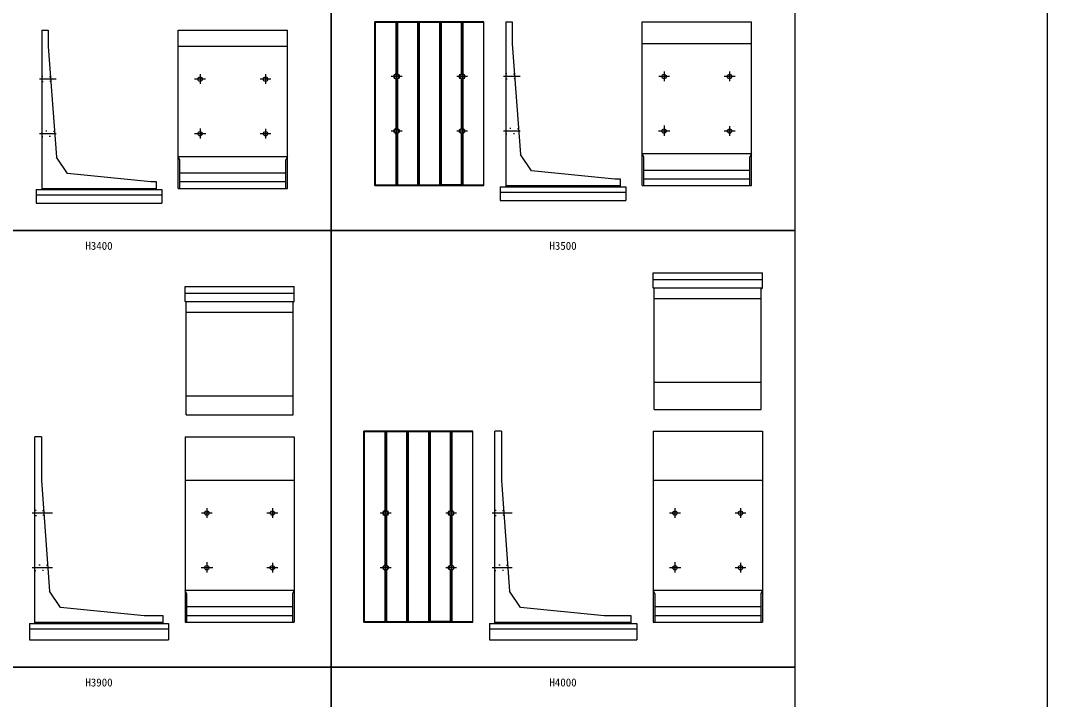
# Model space of a CAD drawing. Units: millimetres, scale not verified. Extents: x -67200 to 67200, y -23760 to 23760.
# Drawn here: x -20410 to -1600, y -11281 to 1159 of the extents above; entities that cross this region are included whole.
import ezdxf
from ezdxf.enums import TextEntityAlignment as Align

# ---------------------------------------------------------------- set-up
doc = ezdxf.new("R2010")
doc.units = ezdxf.units.MM
doc.header["$LTSCALE"] = 80
doc.linetypes.add('CHAIN1', pattern=[8, 5, -1, 1, -1])
doc.linetypes.add('DOTTED', pattern=[1.75, 0.25, -1.5])
for name, color, linetype, lineweight in [('0-0_CENTER', 7, 'CHAIN1', 25), ('0-4_HYO', 3, 'Continuous', 25), ('0-6_OUTLINE', 1, 'Continuous', 25), ('0-7_OUTLINE2', 4, 'DOTTED', 25), ('0-8_TXT', 7, 'Continuous', 25), ('0-9_WAKU', 3, 'Continuous', 25)]:
    doc.layers.add(name, color=color, linetype=linetype, lineweight=lineweight)
doc.styles.add('ＭＳ ゴシック', font='')
doc.styles.get('ＭＳ ゴシック').set_extended_font_data('MS Gothic')

msp = doc.modelspace()

# ---------------------------------------------------------------- linework, layer by layer
at = {"layer": '0-0_CENTER'}
for p, q in [((-13522.6, 217.62), (-13522.6, 45.12)), ((-12322.6, 217.62), (-12322.6, 45.12)), ((-8622.6, 223.8), (-8622.6, 46.11)), ((-7422.6, 223.8), (-7422.6, 46.11)), ((-19759.01, 83.59), (-20064.7, 83.59)), ((-17022.79, 83.59), (-17221.04, 83.59)), ((-17122.6, 173.8), (-17122.6, -3.89)), ((-15822.79, 83.59), (-16021.04, 83.59)), ((-15922.6, 173.8), (-15922.6, -3.89)), ((-13422.83, 133.59), (-13620.28, 133.59)), ((-12222.83, 133.59), (-12420.28, 133.59)), ((-11259.01, 133.59), (-11564.7, 133.59)), ((-8522.79, 133.59), (-8721.04, 133.59)), ((-7322.79, 133.59), (-7521.04, 133.59)), ((-19759.01, -916.41), (-20064.7, -916.41)), ((-17015.48, -916.41), (-17224, -916.41)), ((-17122.6, -817.39), (-17122.6, -1003.89)), ((-15822.99, -916.41), (-16021.23, -916.41)), ((-15922.79, -826.2), (-15922.79, -1003.89)), ((-13422.83, -866.41), (-13620.28, -866.41)), ((-13522.6, -782.38), (-13522.6, -954.88)), ((-12222.83, -866.41), (-12420.28, -866.41)), ((-12322.6, -782.38), (-12322.6, -954.88)), ((-11259.01, -866.41), (-11564.7, -866.41)), ((-8515.48, -866.41), (-8724, -866.41)), ((-8622.6, -767.39), (-8622.6, -953.89)), ((-7322.99, -866.41), (-7521.23, -866.41)), ((-7422.79, -776.2), (-7422.79, -953.89)), ((-19827.48, -7866.41), (-20196.67, -7866.41)), ((-16897.79, -7866.41), (-17096.04, -7866.41)), ((-16997.6, -7776.2), (-16997.6, -7953.89)), ((-15697.79, -7866.41), (-15896.04, -7866.41)), ((-15797.6, -7776.2), (-15797.6, -7953.89)), ((-13622.83, -7866.41), (-13820.28, -7866.41)), ((-13722.6, -7782.38), (-13722.6, -7954.88)), ((-12422.83, -7866.41), (-12620.28, -7866.41)), ((-12522.6, -7782.38), (-12522.6, -7954.88)), ((-11402.48, -7866.41), (-11771.67, -7866.41)), ((-8322.79, -7866.41), (-8521.04, -7866.41)), ((-8422.6, -7776.2), (-8422.6, -7953.89)), ((-7122.79, -7866.41), (-7321.04, -7866.41)), ((-7222.6, -7776.2), (-7222.6, -7953.89)), ((-16997.6, -8767.39), (-16997.6, -8953.89)), ((-15797.79, -8776.2), (-15797.79, -8953.89)), ((-13722.6, -8775.1), (-13722.6, -8969.43)), ((-12522.6, -8782.38), (-12522.6, -8954.88)), ((-8422.6, -8767.39), (-8422.6, -8953.89)), ((-7222.79, -8776.2), (-7222.79, -8953.89)), ((-19827.48, -8866.41), (-20196.67, -8866.41)), ((-16890.48, -8866.41), (-17099, -8866.41)), ((-15697.99, -8866.41), (-15896.23, -8866.41)), ((-13622.83, -8866.41), (-13820.28, -8866.41)), ((-12422.83, -8866.41), (-12620.28, -8866.41)), ((-11402.48, -8866.41), (-11771.67, -8866.41)), ((-8315.48, -8866.41), (-8524, -8866.41)), ((-7122.99, -8866.41), (-7321.23, -8866.41))]:
    msp.add_line(p, q, dxfattribs=at)
at = {"layer": '0-4_HYO'}
for points in [[(-23222.6, -2686.41), (-14722.6, -2686.41), (-14722.6, 4513.59), (-23222.6, 4513.59)], [(-14722.6, -2686.41), (-6222.6, -2686.41), (-6222.6, 4513.59), (-14722.6, 4513.59)], [(-23222.6, -10686.41), (-14722.6, -10686.41), (-14722.6, -2686.41), (-23222.6, -2686.41)], [(-14722.6, -10686.41), (-6222.6, -10686.41), (-6222.6, -2686.41), (-14722.6, -2686.41)], [(-23222.6, -19386.41), (-14722.6, -19386.41), (-14722.6, -10686.41), (-23222.6, -10686.41)], [(-14722.6, -19386.41), (-6222.6, -19386.41), (-6222.6, -10686.41), (-14722.6, -10686.41)]]:
    msp.add_lwpolyline(points, close=True, dxfattribs=at)
at = {"layer": '0-6_OUTLINE'}
for p, q in [((-11922.6, 1133.59), (-13922.6, 1133.59)), ((-13922.6, -1866.41), (-13922.6, 1133.59)), ((-13913.6, 1133.59), (-13913.6, -1851.41)), ((-13532.6, 1133.59), (-13537.6, 1123.59)), ((-13532.6, 1133.59), (-13532.6, 182.58)), ((-13512.6, 1133.59), (-13512.6, 182.58)), ((-13507.6, 1123.59), (-13512.6, 1133.59)), ((-13132.6, 1133.59), (-13137.6, 1123.59)), ((-13132.6, 1133.59), (-13132.6, -1866.41)), ((-13112.6, 1133.59), (-13112.6, -1866.41)), ((-13107.6, 1123.59), (-13112.6, 1133.59)), ((-12732.6, 1133.59), (-12737.6, 1123.59)), ((-12732.6, 1133.59), (-12732.6, -1866.41)), ((-12712.6, 1133.59), (-12712.6, -1866.41)), ((-12707.6, 1123.59), (-12712.6, 1133.59)), ((-12332.6, 1133.59), (-12337.6, 1123.59)), ((-12332.6, 1133.59), (-12332.6, 182.58)), ((-12312.6, 1133.59), (-12312.6, 182.58)), ((-12307.6, 1123.59), (-12312.6, 1133.59)), ((-11931.6, 1133.59), (-11931.6, -1851.41)), ((-11922.6, -1866.41), (-11922.6, 1133.59)), ((-11522.6, 1133.59), (-11402.6, 1133.59)), ((-11522.6, 1133.59), (-11522.6, -1886.41)), ((-11402.6, 1133.59), (-11402.6, 733.59)), ((-9022.6, 1133.59), (-7022.6, 1133.59)), ((-9022.6, -1866.41), (-9022.6, 1133.59)), ((-7022.6, -1866.41), (-7022.6, 1133.59)), ((-20022.6, 983.59), (-19902.6, 983.59)), ((-20022.6, 983.59), (-20022.6, -1936.41)), ((-19902.6, 983.59), (-19902.6, 683.59)), ((-17522.6, 983.59), (-15522.6, 983.59)), ((-17522.6, -1916.41), (-17522.6, 983.59)), ((-15522.6, -1916.41), (-15522.6, 983.59)), ((-13537.6, 1123.59), (-13922.6, 1123.59)), ((-13537.6, 1123.59), (-13537.6, 181.29)), ((-13137.6, 1123.59), (-13137.6, -1851.41)), ((-13107.6, 1123.59), (-13107.6, -1851.41)), ((-12737.6, 1123.59), (-13107.6, 1123.59)), ((-12737.6, 1123.59), (-12737.6, -1851.41)), ((-12337.6, 1123.59), (-12337.6, 181.29)), ((-19902.6, 683.59), (-19752.6, -1346.41)), ((-15522.6, 683.59), (-17522.6, 683.59)), ((-11402.6, 733.59), (-11252.6, -1296.41)), ((-7022.6, 733.59), (-9022.6, 733.59)), ((-13537.6, 85.9), (-13537.6, -818.71)), ((-13532.6, 84.6), (-13532.6, -817.42)), ((-13512.6, 84.6), (-13512.6, -817.42)), ((-13507.6, 85.9), (-13507.6, -818.71)), ((-12337.6, 85.9), (-12337.6, -818.71)), ((-12332.6, 84.6), (-12332.6, -817.42)), ((-12312.6, 84.6), (-12312.6, -817.42)), ((-12307.6, 85.9), (-12307.6, -818.71)), ((-13537.6, -914.1), (-13537.6, -1851.41)), ((-13532.6, -915.4), (-13532.6, -1866.41)), ((-13512.6, -915.4), (-13512.6, -1866.41)), ((-13507.6, -914.1), (-13507.6, -1851.41)), ((-12337.6, -914.1), (-12337.6, -1851.41)), ((-12332.6, -915.4), (-12332.6, -1866.41)), ((-12312.6, -915.4), (-12312.6, -1866.41)), ((-12307.6, -914.1), (-12307.6, -1851.41)), ((-11052.6, -1596.41), (-11252.6, -1296.41)), ((-7022.6, -1286.41), (-9022.6, -1286.41)), ((-8992.6, -1341.41), (-9022.6, -1286.41)), ((-7022.6, -1286.41), (-7052.6, -1341.41)), ((-19552.6, -1646.41), (-19752.6, -1346.41)), ((-15522.6, -1336.41), (-17522.6, -1336.41)), ((-17492.6, -1391.41), (-17522.6, -1336.41)), ((-17492.6, -1916.41), (-17492.6, -1391.41)), ((-15522.6, -1336.41), (-15552.6, -1391.41)), ((-15552.6, -1916.41), (-15552.6, -1391.41)), ((-8992.6, -1866.41), (-8992.6, -1341.41)), ((-7052.6, -1866.41), (-7052.6, -1341.41)), ((-15552.6, -1636.41), (-17492.6, -1636.41)), ((-7052.6, -1586.41), (-8992.6, -1586.41)), ((-17922.6, -1936.41), (-17922.6, -1796.41)), ((-15552.6, -1796.41), (-17492.6, -1796.41)), ((-13922.6, -1851.41), (-13537.6, -1851.41)), ((-13922.6, -1866.41), (-11922.6, -1866.41)), ((-13532.6, -1866.41), (-13537.6, -1851.41)), ((-13512.6, -1866.41), (-13507.6, -1851.41)), ((-13507.6, -1851.41), (-13137.6, -1851.41)), ((-13132.6, -1866.41), (-13137.6, -1851.41)), ((-13112.6, -1866.41), (-13107.6, -1851.41)), ((-13107.6, -1851.41), (-12737.6, -1851.41)), ((-12737.6, -1851.41), (-12732.6, -1866.41)), ((-12337.6, -1851.41), (-12332.6, -1866.41)), ((-12312.6, -1866.41), (-12307.6, -1851.41)), ((-12307.6, -1851.41), (-11922.6, -1851.41)), ((-11522.6, -1866.41), (-9422.6, -1866.41)), ((-9022.6, -1866.41), (-7022.6, -1866.41)), ((-7052.6, -1746.41), (-8992.6, -1746.41)), ((-20122.6, -1936.41), (-20122.6, -2186.41)), ((-20122.6, -2036.41), (-17822.6, -2036.41)), ((-20022.6, -1916.41), (-17922.6, -1916.41)), ((-17522.6, -1916.41), (-15522.6, -1916.41)), ((-11622.6, -1886.41), (-11622.6, -2136.41)), ((-11622.6, -1986.41), (-9322.6, -1986.41)), ((-20122.6, -2186.41), (-17822.6, -2186.41)), ((-11622.6, -2136.41), (-9322.6, -2136.41)), ((-8822.6, -3466.41), (-6822.6, -3466.41)), ((-8822.6, -3736.41), (-8822.6, -3466.41)), ((-6822.6, -3736.41), (-6822.6, -3466.41)), ((-17397.6, -3716.41), (-15397.6, -3716.41)), ((-17397.6, -3986.41), (-17397.6, -3716.41)), ((-15397.6, -3986.41), (-15397.6, -3716.41)), ((-8822.6, -3586.41), (-6822.6, -3586.41)), ((-8822.6, -3736.41), (-6822.6, -3736.41)), ((-8822.6, -3736.41), (-8802.6, -3756.41)), ((-8802.6, -5966.41), (-8802.6, -3756.41)), ((-6842.6, -3756.41), (-6822.6, -3736.41)), ((-17397.6, -3836.41), (-15397.6, -3836.41)), ((-8802.6, -3936.41), (-6842.6, -3936.41)), ((-17397.6, -3986.41), (-15397.6, -3986.41)), ((-17397.6, -3986.41), (-17377.6, -4006.41)), ((-17377.6, -6066.41), (-17377.6, -4006.41)), ((-15417.6, -4006.41), (-15397.6, -3986.41)), ((-17377.6, -4186.41), (-15417.6, -4186.41)), ((-8802.44, -5466.41), (-6842.44, -5466.41)), ((-17377.44, -5716.41), (-15417.44, -5716.41)), ((-12122.6, -6366.41), (-14122.6, -6366.41)), ((-14122.6, -9866.41), (-14122.6, -6366.41)), ((-13737.6, -6376.41), (-14122.6, -6376.41)), ((-14113.6, -6366.41), (-14113.6, -9851.41)), ((-13732.6, -6366.41), (-13737.6, -6376.41)), ((-13737.6, -6376.41), (-13737.6, -7818.71)), ((-13732.6, -6366.41), (-13732.6, -7817.42)), ((-13707.6, -6376.41), (-13712.6, -6366.41)), ((-13712.6, -6366.41), (-13712.6, -7817.42)), ((-13707.6, -6376.41), (-13707.6, -7818.71)), ((-13337.6, -6376.41), (-13707.6, -6376.41)), ((-13332.6, -6366.41), (-13337.6, -6376.41)), ((-13337.6, -6376.41), (-13337.6, -9851.41)), ((-13332.6, -6366.41), (-13332.6, -9866.41)), ((-13307.6, -6376.41), (-13312.6, -6366.41)), ((-13312.6, -6366.41), (-13312.6, -9866.41)), ((-12937.6, -6376.41), (-13307.6, -6376.41)), ((-13307.6, -6376.41), (-13307.6, -9851.41)), ((-12932.6, -6366.41), (-12937.6, -6376.41)), ((-12932.6, -6366.41), (-12932.6, -9866.41)), ((-12907.6, -6376.41), (-12912.6, -6366.41)), ((-12912.6, -6366.41), (-12912.6, -9866.41)), ((-12537.6, -6376.41), (-12907.6, -6376.41)), ((-12532.6, -6366.41), (-12532.6, -7817.42)), ((-12507.6, -6376.41), (-12512.6, -6366.41)), ((-12512.6, -6366.41), (-12512.6, -7817.42)), ((-12131.6, -6366.41), (-12131.6, -9851.41)), ((-12122.6, -9866.41), (-12122.6, -6366.41)), ((-11602.6, -6366.41), (-11722.6, -6366.41)), ((-11722.6, -9886.41), (-11722.6, -6366.41)), ((-11602.6, -6366.41), (-11602.6, -7266.41)), ((-8822.6, -6366.41), (-6822.6, -6366.41)), ((-8822.6, -6366.41), (-8822.6, -9866.41)), ((-6822.6, -6366.41), (-6822.6, -9866.41)), ((-20027.6, -6466.41), (-20147.6, -6466.41)), ((-20147.6, -9886.41), (-20147.6, -6466.41)), ((-20027.6, -6466.41), (-20027.6, -7266.41)), ((-17397.6, -6466.41), (-17397.6, -9866.41)), ((-20027.6, -7266.41), (-19877.6, -9296.41)), ((-15397.6, -7266.41), (-17397.6, -7266.41)), ((-11602.6, -7266.41), (-11452.6, -9296.41)), ((-6822.6, -7266.41), (-8822.6, -7266.41)), ((-13737.6, -7914.1), (-13737.6, -8818.71)), ((-13732.6, -7915.4), (-13732.6, -8817.42)), ((-13712.6, -7915.4), (-13712.6, -8817.42)), ((-13707.6, -7914.1), (-13707.6, -8818.71)), ((-12537.6, -7914.1), (-12537.6, -8818.71)), ((-12532.6, -7915.4), (-12532.6, -8817.42)), ((-12512.6, -7915.4), (-12512.6, -8817.42)), ((-12507.6, -7914.1), (-12507.6, -8818.71)), ((-13737.6, -8914.1), (-13737.6, -9851.41)), ((-13732.6, -8915.4), (-13732.6, -9866.41)), ((-13712.6, -8915.4), (-13712.6, -9866.41)), ((-13707.6, -8914.1), (-13707.6, -9851.41)), ((-12537.6, -8914.1), (-12537.6, -9851.41)), ((-12532.6, -8915.4), (-12532.6, -9866.41)), ((-12512.6, -8915.4), (-12512.6, -9866.41)), ((-12507.6, -8914.1), (-12507.6, -9851.41)), ((-19677.6, -9596.41), (-19877.6, -9296.41)), ((-15397.6, -9286.41), (-17397.6, -9286.41)), ((-17367.6, -9341.41), (-17397.6, -9286.41)), ((-17367.6, -9341.41), (-17367.6, -9866.41)), ((-15397.6, -9286.41), (-15427.6, -9341.41)), ((-15427.6, -9341.41), (-15427.6, -9866.41)), ((-11252.6, -9596.41), (-11452.6, -9296.41)), ((-6822.6, -9286.41), (-8822.6, -9286.41)), ((-8792.6, -9341.41), (-8822.6, -9286.41)), ((-8792.6, -9341.41), (-8792.6, -9866.41)), ((-6822.6, -9286.41), (-6852.6, -9341.41)), ((-6852.6, -9341.41), (-6852.6, -9866.41)), ((-15427.6, -9586.41), (-17367.6, -9586.41)), ((-6852.6, -9586.41), (-8792.6, -9586.41)), ((-18147.6, -9746.41), (-19677.6, -9596.41)), ((-17797.6, -9746.41), (-18147.6, -9746.41)), ((-17797.6, -9886.41), (-17797.6, -9746.41)), ((-15427.6, -9746.41), (-17367.6, -9746.41)), ((-9722.6, -9746.41), (-11252.6, -9596.41)), ((-6852.6, -9746.41), (-8792.6, -9746.41)), ((-20247.6, -9886.41), (-20247.6, -10186.41)), ((-20147.6, -9866.41), (-17797.6, -9866.41)), ((-17397.6, -9866.41), (-15397.6, -9866.41)), ((-14122.6, -9851.41), (-13737.6, -9851.41)), ((-14122.6, -9866.41), (-12122.6, -9866.41)), ((-13732.6, -9866.41), (-13737.6, -9851.41)), ((-13712.6, -9866.41), (-13707.6, -9851.41)), ((-13707.6, -9851.41), (-13337.6, -9851.41)), ((-13332.6, -9866.41), (-13337.6, -9851.41)), ((-13312.6, -9866.41), (-13307.6, -9851.41)), ((-13307.6, -9851.41), (-12937.6, -9851.41)), ((-12537.6, -9851.41), (-12907.6, -9851.41)), ((-12537.6, -9851.41), (-12532.6, -9866.41)), ((-12512.6, -9866.41), (-12507.6, -9851.41)), ((-12507.6, -9851.41), (-12122.6, -9851.41)), ((-11822.6, -9886.41), (-11822.6, -10186.41)), ((-11722.6, -9866.41), (-9222.6, -9866.41)), ((-8822.6, -9866.41), (-6822.6, -9866.41)), ((-20247.6, -9986.41), (-17697.6, -9986.41)), ((-11822.6, -9986.41), (-9122.6, -9986.41)), ((-20247.6, -10186.41), (-17697.6, -10186.41)), ((-11822.6, -10186.41), (-9122.6, -10186.41))]:
    msp.add_line(p, q, dxfattribs=at)
for points in [[(-13137.6, 1123.59), (-13507.6, 1123.59), (-13507.6, 181.29)], [(-12337.6, 1123.59), (-12707.6, 1123.59), (-12707.6, -1851.41)], [(-11931.6, 1123.59), (-12307.6, 1123.59), (-12307.6, 181.29)], [(-17922.6, -1796.41), (-18022.6, -1796.41), (-19552.6, -1646.41)], [(-9422.6, -1886.41), (-9422.6, -1746.41), (-9522.6, -1746.41), (-11052.6, -1596.41)], [(-12337.6, -1851.41), (-12707.6, -1851.41), (-12712.6, -1866.41)], [(-20122.6, -1936.41), (-17822.6, -1936.41), (-17822.6, -2186.41)], [(-11622.6, -1886.41), (-9322.6, -1886.41), (-9322.6, -2136.41)], [(-8802.6, -5966.41), (-6842.6, -5966.41), (-6842.6, -3756.41)], [(-17377.6, -6066.41), (-15417.6, -6066.41), (-15417.6, -4006.41)], [(-12937.6, -6376.41), (-12937.6, -9851.41), (-12932.6, -9866.41)], [(-12907.6, -6376.41), (-12907.6, -9851.41), (-12912.6, -9866.41)], [(-12532.6, -6366.41), (-12537.6, -6376.41), (-12537.6, -7818.71)], [(-12122.6, -6376.41), (-12507.6, -6376.41), (-12507.6, -7818.71)], [(-17397.6, -6466.41), (-15397.6, -6466.41), (-15397.6, -9866.41)], [(-9222.6, -9886.41), (-9222.6, -9746.41), (-9722.6, -9746.41)], [(-20247.6, -9886.41), (-17697.6, -9886.41), (-17697.6, -10186.41)], [(-11822.6, -9886.41), (-9122.6, -9886.41), (-9122.6, -10186.41)]]:
    msp.add_lwpolyline(points, dxfattribs=at)
for centre, radius in [((-17122.6, 83.59), 40), ((-15922.6, 83.59), 40), ((-13522.6, 133.59), 50), ((-13522.6, 133.59), 40), ((-12322.6, 133.59), 50), ((-12322.6, 133.59), 40), ((-8622.6, 133.59), 40), ((-7422.6, 133.59), 40), ((-17122.6, -916.41), 40), ((-15922.79, -916.41), 40), ((-13522.6, -866.41), 50), ((-13522.6, -866.41), 40), ((-12322.6, -866.41), 50), ((-12322.6, -866.41), 40), ((-8622.6, -866.41), 40), ((-7422.79, -866.41), 40), ((-16997.6, -7866.41), 40), ((-15797.6, -7866.41), 40), ((-13722.6, -7866.41), 50), ((-13722.6, -7866.41), 40), ((-12522.6, -7866.41), 50), ((-12522.6, -7866.41), 40), ((-8422.6, -7866.41), 40), ((-7222.6, -7866.41), 40), ((-16997.6, -8866.41), 40), ((-15797.79, -8866.41), 40), ((-13722.6, -8866.41), 50), ((-13722.6, -8866.41), 40), ((-12522.6, -8866.41), 50), ((-12522.6, -8866.41), 40), ((-8422.6, -8866.41), 40), ((-7222.79, -8866.41), 40)]:
    msp.add_circle(centre, radius, dxfattribs=at)
at = {"layer": '0-7_OUTLINE2'}
for p, q in [((-19855.31, 43.59), (-20022.6, 33.59)), ((-19861.22, 123.59), (-20013.6, 133.59)), ((-11355.31, 93.59), (-11522.6, 83.59)), ((-11361.22, 173.59), (-11513.6, 183.59)), ((-19787.33, -876.41), (-20022.6, -866.41)), ((-11287.33, -826.41), (-11522.6, -816.41)), ((-11522.6, -916.41), (-11281.41, -906.41)), ((-20022.6, -966.41), (-19781.41, -956.41)), ((-19986.22, -7826.41), (-20138.6, -7816.41)), ((-11561.22, -7826.41), (-11713.6, -7816.41)), ((-19980.31, -7906.41), (-20147.6, -7916.41)), ((-11555.31, -7906.41), (-11722.6, -7916.41)), ((-19912.33, -8826.41), (-20147.6, -8816.41)), ((-11487.33, -8826.41), (-11722.6, -8816.41)), ((-20147.6, -8916.41), (-19906.41, -8906.41)), ((-11722.6, -8916.41), (-11481.41, -8906.41))]:
    msp.add_line(p, q, dxfattribs=at)
at = {"layer": '0-9_WAKU'}
msp.add_lwpolyline([(-65600, -22160), (-1600, -22160), (-1600, 22160), (-65600, 22160)], close=True, dxfattribs=at)

# ---------------------------------------------------------------- texts
at = {"layer": '0-8_TXT', "style": 'ＭＳ ゴシック'}
for s, p in [('H3400', (-19222.6, -3086.41)), ('H3500', (-10722.6, -3086.41)), ('H3900', (-19222.6, -11086.41)), ('H4000', (-10722.6, -11086.41))]:
    msp.add_text(s, height=146.6, dxfattribs=at).set_placement(p, align=Align.BOTTOM_LEFT)

doc.saveas('drawing.dxf')
